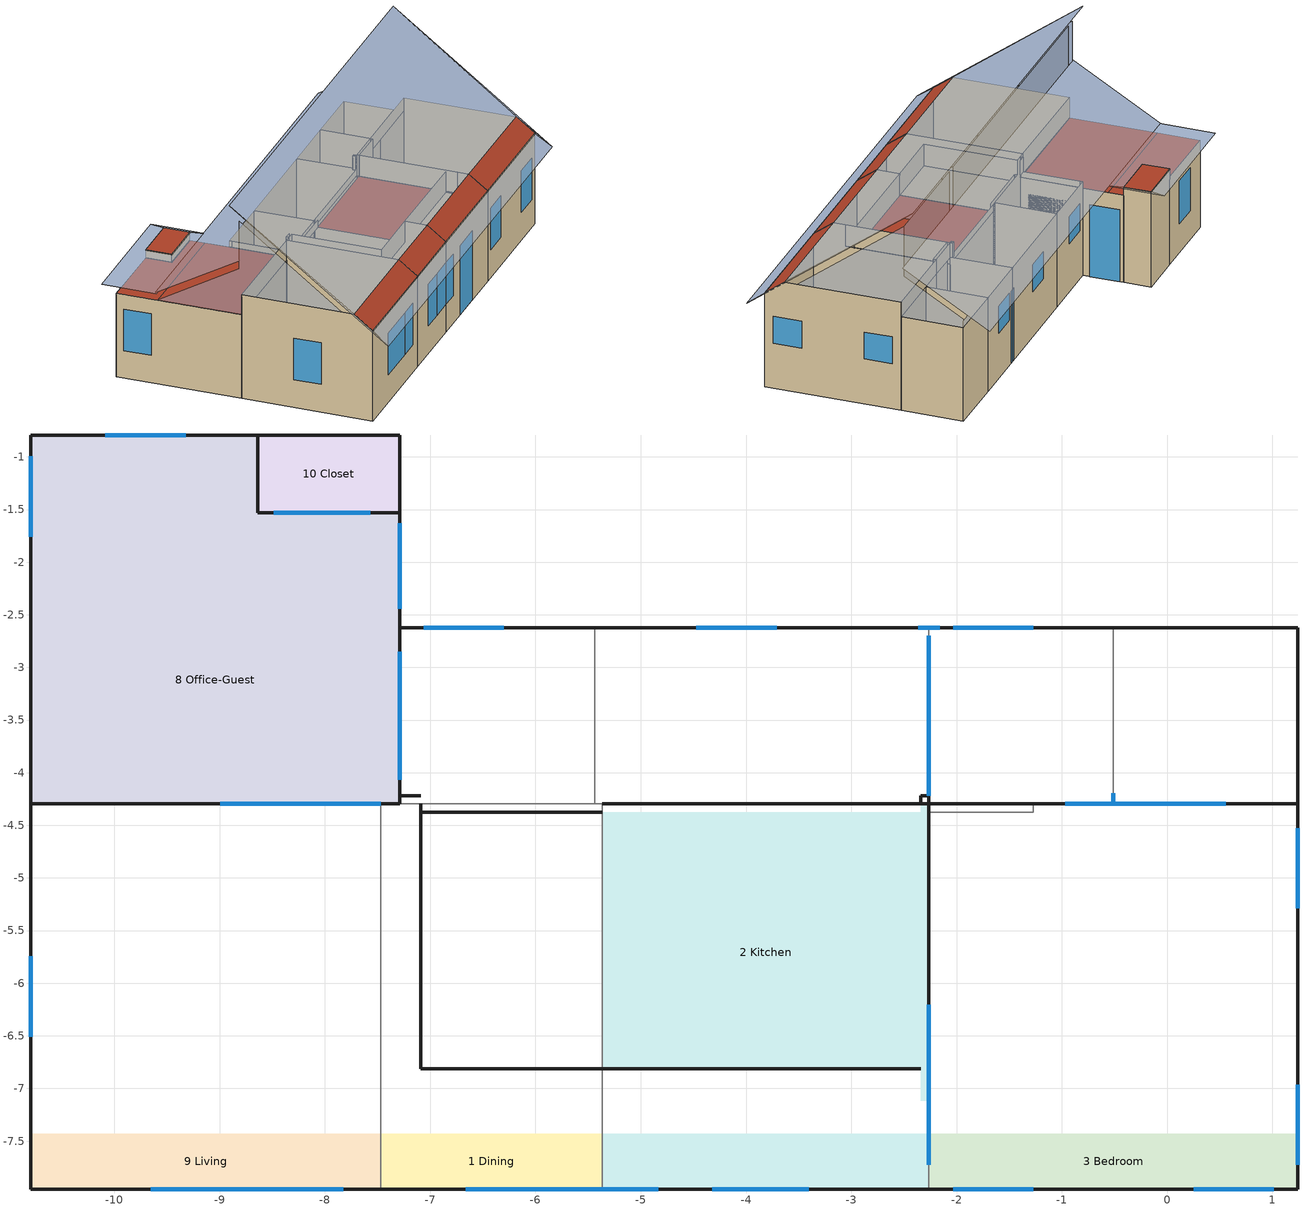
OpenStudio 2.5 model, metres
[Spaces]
1 Dining
 wall outside: -7.47,-7.96 -5.37,-7.96 z0:2.65; -7.29,-4.3 -7.47,-4.3 z2.47:3.05; -7.09,-4.37 -5.37,-4.37 z2.44:2.64; -5.37,-6.81 -7.09,-6.81 z2.44:3.05; -7.09,-6.81,3.05 -7.09,-6.81,2.44 -7.09,-4.37,2.44 -7.09,-4.37,2.64 -7.09,-4.3,2.64 -7.09,-4.3,3.05
 wall to 2 Kitchen (Construction #1): -5.37,-7.43,3.05 -5.37,-7.96,2.65 -5.37,-7.96,0 -5.37,-4.3,0 -5.37,-4.3,2.44 -5.37,-6.81,2.44 -5.37,-6.81,3.05
 wall to 6 Bath: -5.37,-4.3 -5.44,-4.3 z0:2.64
 wall to 7 Pdr: -7.09,-4.3,3.05 -7.09,-4.3,2.64 -5.44,-4.3,2.64 -5.44,-4.3,0 -7.29,-4.3,0 -7.29,-4.3,3.05
 wall to 8 Office-Guest: -7.29,-4.3 -7.47,-4.3 z0:2.47
 wall to 9 Living (Construction #1): -7.47,-4.3,3.05 -7.47,-4.3,0 -7.47,-7.96,0 -7.47,-7.96,2.65 -7.47,-7.43,3.05
 window: -6.66,-7.96 -6.05,-7.96 / -6.05,-7.96 -5.37,-7.96 z0.81:2.03
 roof outside: -7.47,-7.43,3.05 -7.47,-7.96,2.65 -5.37,-7.96,2.65 -5.37,-7.43,3.05
2 Kitchen
 wall outside: -5.37,-7.96 -2.26,-7.96 z0:2.65; -2.34,-6.81 -5.37,-6.81 z2.44:3.05
 wall to 3 Bedroom: -2.26,-7.43,3.05 -2.26,-7.96,2.65 -2.26,-7.96,0 -2.26,-4.37,0 -2.26,-4.37,2.44 -2.26,-7.12,2.44 -2.26,-7.12,3.05
 wall to 5 Laun: -2.26,-4.37 -2.26,-4.3 z0:2.44
 wall to 6 Bath: -2.26,-4.3 -5.37,-4.3 z0:2.44
 window: -4.32,-7.96 -3.41,-7.96 z0:2.03; -5.37,-7.96 -4.83,-7.96 z0.81:2.03
 window inside: -2.26,-7.73 -2.26,-6.2 z0:2.03
 roof outside: -5.37,-7.43,3.05 -5.37,-7.96,2.65 -2.26,-7.96,2.65 -2.26,-7.43,3.05; -2.26,-7.12 -2.26,-4.3 -2.34,-4.3 -2.34,-4.37 -5.37,-4.37 -5.37,-6.81 -2.34,-6.81 -2.34,-7.12 z2.44
6 Bath
 wall outside: -2.26,-2.62 -5.44,-2.62 z0:2.64; -2.26,-4.3 -2.26,-4.22 -2.34,-4.22 -2.34,-4.3 z2.64:3.05; -2.34,-4.3,3.05 -2.34,-4.3,2.64 -5.37,-4.3,2.64 -5.37,-4.3,2.44 -2.26,-4.3,2.44 -2.26,-4.3,3.05
 wall to 5 Laun: -2.26,-4.3 -2.26,-2.62 z0:2.64
 wall to 7 Pdr: -5.44,-2.62 -5.44,-4.3 z0:2.64
 window inside: -2.26,-4.22 -2.26,-2.7 z0:2.03
 window: -2.26,-2.62 -2.36,-2.62 z0:2.03; -3.71,-2.62 -4.47,-2.62 z1.27:2.03
7 Pdr
 wall outside: -7.29,-2.62 -7.29,-2.7 z2.47:2.64; -5.44,-2.62 -7.29,-2.62 z0:2.64; -7.09,-4.22 -7.29,-4.22 z2.64:3.05; -7.29,-4.22,3.05 -7.29,-4.22,2.64 -7.29,-2.7,2.64 -7.29,-2.7,2.47 -7.29,-4.3,2.47 -7.29,-4.3,3.05
 wall to 8 Office-Guest: -7.29,-2.62 -7.29,-2.7 -7.29,-4.3 z0:2.47
 window: -6.3,-2.62 -7.06,-2.62 z1.37:2.13
 window inside: -7.29,-2.85 -7.29,-4.07 z0:2.03
8 Office-Guest
 wall outside: -8.64,-0.79 -10.8,-0.79 -10.8,-4.3 / -7.29,-2.62 -7.29,-1.53 z0:2.47
 wall to 9 Living: -10.8,-4.3 -7.47,-4.3 z0:2.47
 wall to 10 Closet: -7.29,-1.53 -8.64,-1.53 -8.64,-0.79 z0:2.47
 window: -10.8,-1 -10.8,-1.76 / -9.32,-0.79 -10.09,-0.79 z0.81:2.03; -7.29,-2.44 -7.29,-1.63 z0:2.03
 window inside: -8.99,-4.3 -7.47,-4.3 z0:2.03; -7.57,-1.53 -8.49,-1.53 z0:2.13
 roof outside: -7.29,-1.94 -7.29,-1.53 -8.64,-1.53 -8.64,-0.79 -10.8,-0.79 -10.8,-1.94 z2.47; -7.29,-4.3 -7.29,-1.94 -10.8,-1.94 -10.8,-4.3 z2.47
9 Living
 wall outside: -10.8,-7.96 -7.47,-7.96 z0:2.65; -7.47,-4.3 -10.8,-4.3 z2.47:3.05; -10.8,-4.3,3.05 -10.8,-4.3,0 -10.8,-7.96,0 -10.8,-7.96,2.65 -10.8,-7.43,3.05
 window: -10.8,-5.75 -10.8,-6.51 / -9.65,-7.96 -8.43,-7.96 / -8.43,-7.96 -7.82,-7.96 z0.81:2.03
 roof outside: -10.8,-7.43,3.05 -10.8,-7.96,2.65 -7.47,-7.96,2.65 -7.47,-7.43,3.05
3 Bedroom
 wall outside: -2.26,-7.96 1.24,-7.96 z0:2.65; -2.26,-4.37 -2.26,-7.12 z2.44:3.05; 1.24,-4.3 -1.27,-4.3 z2.64:3.05; 1.24,-7.43,3.05 1.24,-7.96,2.65 1.24,-7.96,0 1.24,-4.3,0 1.24,-4.3,3.05
 wall to 4 Closet: 1.24,-4.3 -0.51,-4.3 z0:2.64
 wall to 5 Laun (Construction #1): -1.27,-4.3 -1.27,-4.37 -2.26,-4.37 z0:3.05
 wall to 5 Laun: -0.51,-4.3 -1.27,-4.3 z0:2.64
 window: 1.24,-7.73 1.24,-6.96 / 1.24,-5.29 1.24,-4.53 z1.27:2.03; -2.03,-7.96 -1.27,-7.96 / 0.25,-7.96 1.01,-7.96 z0.81:2.03
 window inside: 0.56,-4.3 -0.51,-4.3 / -0.51,-4.3 -0.97,-4.3 z0:2.03
 roof outside: -2.26,-7.43,3.05 -2.26,-7.96,2.65 1.24,-7.96,2.65 1.24,-7.43,3.05
5 Laun
 wall outside: -0.51,-2.62 -2.26,-2.62 z0:2.64; -2.26,-4.3 -2.26,-4.37 z2.44:3.05; -2.26,-4.3 -1.27,-4.3 z2.64:3.05
 wall to 4 Closet: -0.51,-4.3 -0.51,-2.62 z0:2.64
 window inside: -0.51,-4.3 -0.51,-4.2 z0:2.03
 window: -2.16,-2.62 -2.26,-2.62 z0:2.03; -1.27,-2.62 -2.03,-2.62 z1.27:2.03
4 Closet
 wall outside: 1.24,-4.3 1.24,-2.62 -0.51,-2.62 z0:2.64
10 Closet
 wall outside: -7.29,-1.53 -7.29,-0.79 -8.64,-0.79 z0:2.7; -8.64,-0.79 -8.64,-1.53 -7.29,-1.53 z2.47:2.7
 roof outside: -7.29,-1.53 -7.29,-0.79 -8.64,-0.79 -8.64,-1.53 z2.7
shading: 1.24,-2.62 -7.29,-2.62 z2.64:2.82; -2.19,-4.3 -1.27,-4.3 z2.03:2.64; -2.19,-4.3 1.17,-4.3 z3.05:5.09; -7.14,-6.86 -2.26,-6.86 z2.43:3.18; -10.8,-4.22,5.2 -10.8,-4.22,3.8 -10.8,-1.93,2.47 -10.8,-4.3,2.47 -10.8,-4.3,3.05 -10.8,-7.09,3.05; -7.29,-2.7,2.98 -7.29,-2.7,2.64 -7.29,-2.62,2.64 -7.29,-2.62,2.47 -7.29,-2.01,2.47; 1.24,-4.22,5.2 1.24,-7.09,3.05 1.24,-4.3,3.05 1.24,-4.3,2.64 1.24,-2.62,2.64 1.24,-2.62,2.87 1.24,-4.22,3.8; -2.26,-6.34,3.61 -2.26,-6.34,3.05 -2.26,-7.09,3.05; -2.26,-4.22,5.2 -2.26,-4.22,3.05 -2.26,-4.51,3.05 -2.26,-4.51,4.98; -10.72,-4.3,5.09 -10.72,-4.3,3.05 -7.09,-4.3,3.05 -7.09,-4.3,2.64 -2.34,-4.3,2.64 -2.34,-4.3,5.09; -10.8,-7.96,2.65 -10.87,-8.41,2.31 1.32,-8.41,2.31 1.24,-7.96,2.65; -10.8,-7.43,3.05 -10.87,-8.41,2.31 -10.8,-7.96,2.65; 1.24,-7.43,3.05 1.24,-7.96,2.65 1.32,-8.41,2.31; -10.87,-3.97,5.65 -10.87,-8.41,2.31 -10.8,-7.43,3.05; 1.32,-3.97,5.65 1.24,-7.43,3.05 1.32,-8.41,2.31; -10.87,-3.97,5.65 -10.8,-7.43,3.05 1.24,-7.43,3.05 1.32,-3.97,5.65; 1.32,-4.22,4.07 1.32,-1.88,2.7 -10.87,-1.88,2.7 -10.87,-4.22,4.07; -7.22,-1.94 -7.22,-0.41 -7.29,-0.79 -7.29,-1.53 z2.7; -7.22,-1.94 -7.29,-1.53 -8.64,-1.53 -8.64,-0.79 -7.29,-0.79 -7.22,-0.41 -10.87,-0.41 -10.87,-1.94 z2.7; -7.14,-4.3,5.14 -7.14,-4.3,2.43 -7.14,-6.86,2.43 -7.14,-6.86,3.22; -4.2,-4.3,5.14 -4.2,-4.3,2.43 -4.2,-6.86,2.43 -4.2,-6.86,3.22
[Building]
bldg-1
[Construction]
Construction #1: Material:AirWall #1
[Material:AirWall]
Material:AirWall #1
[BuildingStory]
Level 1
[Space] Building Story=Level 1
Name | Thermal Zone
1 Dining | 1 Dining ThermalZone
2 Kitchen | 2 Kitchen ThermalZone
3 Bedroom | 3 Bedroom ThermalZone
4 Closet | 4 Closet ThermalZone
5 Laun | 5 Laun ThermalZone
6 Bath | 6 Bath ThermalZone
7 Pdr | 7 Pdr ThermalZone
8 Office-Guest | 8 Office-Guest ThermalZone
9 Living | 9 Living ThermalZone
10 Closet | 10 Closet ThermalZone
[ThermalZone] Use Ideal Air Loads=No
1 Dining ThermalZone; 2 Kitchen ThermalZone; 3 Bedroom ThermalZone; 4 Closet ThermalZone; 5 Laun ThermalZone; 6 Bath ThermalZone; 7 Pdr ThermalZone; 8 Office-Guest ThermalZone; 9 Living ThermalZone; 10 Closet ThermalZone
[Sizing:Zone] Zone Cooling Design Supply Air Temperature Input Method=SupplyAirTemperature; Zone Cooling Design Supply Air Temperature {C}=14; Zone Cooling Design Supply Air Temperature Difference {deltaC}=11.11; Zone Heating Design Supply Air Temperature Input Method=SupplyAirTemperature; Zone Heating Design Supply Air Temperature {C}=40; Zone Heating Design Supply Air Temperature Difference {deltaC}=11.11; Zone Cooling Design Supply Air Humidity Ratio {kg-H2O/kg-air}=0.0085; Zone Heating Design Supply Air Humidity Ratio {kg-H2O/kg-air}=0.008; Cooling Design Air Flow Method=DesignDay; Heating Design Air Flow Method=DesignDay; Account for Dedicated Outdoor Air System=No; Dedicated Outdoor Air System Control Strategy=NeutralSupplyAir; Dedicated Outdoor Air Low Setpoint Temperature for Design {C}=autosize; Dedicated Outdoor Air High Setpoint Temperature for Design {C}=autosize
1 Dining ThermalZone; 2 Kitchen ThermalZone; 3 Bedroom ThermalZone; 4 Closet ThermalZone; 5 Laun ThermalZone; 6 Bath ThermalZone; 7 Pdr ThermalZone; 8 Office-Guest ThermalZone; 9 Living ThermalZone; 10 Closet ThermalZone
